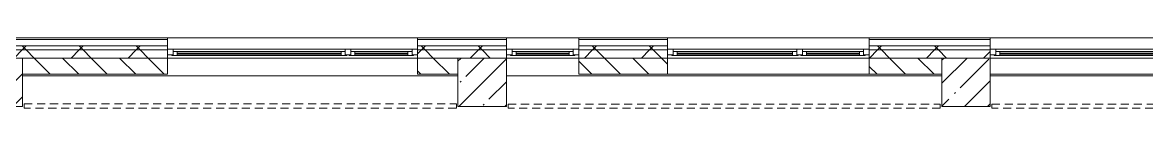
# Model space of a CAD drawing. Header units: millimetres. Extents: x -5524 to 188159, y -8553 to 29000.
# Drawn here: x 103909 to 117847, y 26479 to 27350 of the extents above; entities that cross this region are included whole.
import ezdxf

# ---------------------------------------------------------------- set-up
doc = ezdxf.new("R2010")
doc.units = ezdxf.units.MM
doc.linetypes.add('200_ШТРИХ__ш1_п0_6_', pattern=[160, 100, -60])
for name, color, linetype, lineweight in [('A-DETL-MBND-1', 7, '200_ШТРИХ__ш1_п0_6_', 9), ('A-GLAZ-2', 7, 'Continuous', 5), ('A-WALL', 7, 'Continuous', 9), ('A-WALL-7', 7, 'Continuous', 5), ('I-WALL-2', 7, 'Continuous', 5), ('S-COLS-2', 7, 'Continuous', 5)]:
    doc.layers.add(name, color=color, linetype=linetype, lineweight=lineweight)
pattern_1 = [(45, (61148.7, 0), (-353.5534, 353.5534), []), (135, (61148.7, 0), (-353.5534, -353.5534), [])]
pattern_2 = [(45, (61148.7, 0), (-285.123, 285.123), []), (45, (61433.8, 0), (-285.123, 285.123), [504.031, -100.806, 16.764, -84.042])]

# ---------------------------------------------------------------- blocks, each defined once
blk = doc.blocks.new('BSC_Колонна _Прямоугольная - 600х600-V71-3_7_1_птичка')
at = {"layer": 'S-COLS-2'}
h = blk.add_hatch(dxfattribs=at)
h.set_pattern_fill('FP_66', color=256, style=0, pattern_type=2)
h.set_pattern_definition([(45, (-42460, -26800), (-285.123, 285.123), []), (45, (-42174.88, -26800), (-285.123, 285.123), [504.031, -100.806, 16.764, -84.042])])
h.paths.add_polyline_path([(-300, -300), (300, -300), (300, 300), (-300, 300)])
for p, q in [((300, 300), (-300, 300)), ((-300, 300), (-300, -300)), ((300, -300), (300, 300)), ((-300, -300), (300, -300))]:
    blk.add_line(p, q, dxfattribs=at)
blk = doc.blocks.new('120_Окно_СКБ_2Ст - 120_Окно_СКБ_2Ст 3100х2500 _мал_створка слева_ 2-19089248-3_7_1_птичка')
at = {"layer": 'A-GLAZ-2'}
for p, q in [((-1550, -75), (-1550, -5)), ((-1550, -5), (-1480, -5)), ((1550, -5), (-1550, -5)), ((-1480, -75), (-1550, -75)), ((-1550, -75), (-1500, -75)), ((-1480, -75), (-1500, -75)), ((-1500, -75), (-1500, -85)), ((-1500, -85), (670, -85)), ((670, -85), (-1500, -85)), ((-1480, -5), (-1480, -75)), ((650, -35), (-1480, -35)), ((-1480, -35), (-1480, -75)), ((-1430, -85), (-1430, -35)), ((-1430, -55), (600, -55)), ((600, -65), (-1430, -65)), ((600, -85), (600, -35)), ((650, -75), (650, -5)), ((650, -5), (720, -5)), ((650, -75), (650, -35)), ((720, -75), (650, -75)), ((670, -75), (650, -75)), ((670, -75), (700, -75)), ((670, -85), (670, -75)), ((720, -75), (700, -75)), ((700, -75), (700, -85)), ((700, -85), (1500, -85)), ((1500, -85), (700, -85)), ((720, -5), (720, -75)), ((1480, -35), (720, -35)), ((720, -35), (720, -75)), ((770, -85), (770, -35)), ((770, -55), (1430, -55)), ((1430, -65), (770, -65)), ((1430, -85), (1430, -35)), ((1480, -75), (1480, -5)), ((1480, -5), (1550, -5)), ((1480, -75), (1480, -35)), ((1550, -75), (1480, -75)), ((1500, -75), (1480, -75)), ((1500, -75), (1550, -75)), ((1500, -85), (1500, -75)), ((1550, -5), (1550, -75))]:
    blk.add_line(p, q, dxfattribs=at)
blk = doc.blocks.new('120_Окно_СКБ_2Ст - 120_Окно_СКБ_2Ст 2500х2500 _мал створка справа_-23206729-3_7_1_птичка')
at = {"layer": 'A-GLAZ-2'}
for p, q in [((-1250, -75), (-1250, -5)), ((-1250, -5), (-1180, -5)), ((1250, -5), (-1250, -5)), ((-1180, -75), (-1250, -75)), ((-1250, -75), (-1200, -75)), ((-1180, -75), (-1200, -75)), ((-1200, -75), (-1200, -85)), ((-1200, -85), (370, -85)), ((370, -85), (-1200, -85)), ((-1180, -5), (-1180, -75)), ((350, -35), (-1180, -35)), ((-1180, -35), (-1180, -75)), ((-1130, -85), (-1130, -35)), ((-1130, -55), (300, -55)), ((300, -65), (-1130, -65)), ((300, -85), (300, -35)), ((350, -75), (350, -5)), ((350, -5), (420, -5)), ((350, -75), (350, -35)), ((420, -75), (350, -75)), ((370, -75), (350, -75)), ((370, -75), (400, -75)), ((370, -85), (370, -75)), ((420, -75), (400, -75)), ((400, -75), (400, -85)), ((400, -85), (1200, -85)), ((1200, -85), (400, -85)), ((420, -5), (420, -75)), ((1180, -35), (420, -35)), ((420, -35), (420, -75)), ((470, -85), (470, -35)), ((470, -55), (1130, -55)), ((1130, -65), (470, -65)), ((1130, -85), (1130, -35)), ((1180, -75), (1180, -5)), ((1180, -5), (1250, -5)), ((1180, -75), (1180, -35)), ((1250, -75), (1180, -75)), ((1200, -75), (1180, -75)), ((1200, -75), (1250, -75)), ((1200, -85), (1200, -75)), ((1250, -5), (1250, -75))]:
    blk.add_line(p, q, dxfattribs=at)
blk = doc.blocks.new('120_Окно_СКБ_1Ст - 120_Окно_СКБ_1Ст_900х2500_h_-21649151-3_7_1_птичка')
at = {"layer": 'A-GLAZ-2'}
for p, q in [((-450, -75), (-450, -5)), ((-450, -5), (-380, -5)), ((450, -5), (-450, -5)), ((-380, -75), (-450, -75)), ((-450, -75), (-400, -75)), ((-380, -75), (-400, -75)), ((-400, -75), (-400, -85)), ((-400, -85), (400, -85)), ((400, -85), (-400, -85)), ((-380, -5), (-380, -75)), ((380, -35), (-380, -35)), ((-380, -35), (-380, -75)), ((-330, -85), (-330, -35)), ((-330, -55), (330, -55)), ((330, -65), (-330, -65)), ((330, -85), (330, -35)), ((380, -75), (380, -5)), ((380, -5), (450, -5)), ((380, -75), (380, -35)), ((450, -75), (380, -75)), ((400, -75), (380, -75)), ((400, -75), (450, -75)), ((400, -85), (400, -75)), ((450, -5), (450, -75))]:
    blk.add_line(p, q, dxfattribs=at)

msp = doc.modelspace()

# ---------------------------------------------------------------- hatches: boundary and pattern name
at = {"layer": 'A-WALL-7'}
h = msp.add_hatch(dxfattribs=at)
h.set_pattern_fill('FP_61', color=256, style=0, pattern_type=2)
h.set_pattern_definition(pattern_1)
h.paths.add_polyline_path([(154308.7, 27200), (154358.7, 27200), (154358.7, 27250), (141498.7, 27250), (141498.7, 27200), (153441.3, 27200)])
h.paths.add_polyline_path([(137498.7, 27200), (138398.7, 27200), (138398.7, 27250), (137498.7, 27250)])
h.paths.add_polyline_path([(131958.7, 27200), (131958.7, 27250), (130758.7, 27250), (130758.7, 27200), (131068.4, 27200)])
h.paths.add_polyline_path([(127339.6, 27200), (128258.7, 27200), (128258.7, 27250), (124008.7, 27250), (124008.7, 27200), (125475.2, 27200)])
h.paths.add_polyline_path([(134058.7, 27200), (135398.7, 27200), (135398.7, 27250), (134058.7, 27250)])
h.paths.add_polyline_path([(122678.6, 27200), (123108.7, 27200), (123108.7, 27250), (121008.7, 27250), (121008.7, 27200), (121746.4, 27200)])
h.paths.add_polyline_path([(119882, 27200), (120108.7, 27200), (120108.7, 27250), (119008.7, 27250), (119008.7, 27200)])
h.paths.add_polyline_path([(115221, 27200), (115908.7, 27200), (115908.7, 27250), (114408.7, 27250), (114408.7, 27200)])
h.paths.add_polyline_path([(111492.2, 27200), (111908.7, 27200), (111908.7, 27250), (110809, 27250), (110809, 27200)])
h.paths.add_polyline_path([(109627.7, 27200), (109909, 27200), (109909, 27250), (108808.7, 27250), (108808.7, 27200)])
h.paths.add_polyline_path([(103208.7, 27200), (105708.7, 27200), (105708.7, 27250), (103208.7, 27250)])
h = msp.add_hatch(dxfattribs=at)
h.set_pattern_fill('FP_61', color=256, style=0, pattern_type=2)
h.set_pattern_definition(pattern_1)
h.paths.add_polyline_path([(154208.7, 27100), (154308.7, 27100), (154308.7, 27200), (141498.7, 27200), (141498.7, 27100), (153441.3, 27100)])
h.paths.add_polyline_path([(131958.7, 27100), (131958.7, 27200), (130758.7, 27200), (130758.7, 27100), (131068.4, 27100)])
h.paths.add_polyline_path([(135398.7, 27100), (135398.7, 27200), (134058.7, 27200), (134058.7, 27100), (134797.3, 27100)])
h.paths.add_polyline_path([(137498.7, 27100), (138398.7, 27100), (138398.7, 27200), (137498.7, 27200)])
h.paths.add_polyline_path([(128258.7, 27100), (128258.7, 27200), (124008.7, 27200), (124008.7, 27100), (127339.6, 27100)])
h.paths.add_polyline_path([(121008.7, 27100), (123108.7, 27100), (123108.7, 27200), (121008.7, 27200)])
h.paths.add_polyline_path([(120108.7, 27100), (120108.7, 27200), (119008.7, 27200), (119008.7, 27100), (119882, 27100)])
h.paths.add_polyline_path([(115221, 27100), (115908.7, 27100), (115908.7, 27200), (114408.7, 27200), (114408.7, 27100)])
h.paths.add_polyline_path([(111492.2, 27100), (111908.7, 27100), (111908.7, 27200), (110809, 27200), (110809, 27100)])
h.paths.add_polyline_path([(109627.7, 27100), (109909, 27100), (109909, 27200), (108808.7, 27200), (108808.7, 27100)])
h.paths.add_polyline_path([(104966.7, 27100), (105708.7, 27100), (105708.7, 27200), (103308.7, 27200), (103308.7, 27100), (103908.7, 27100)])
h = msp.add_hatch(dxfattribs=at)
h.set_pattern_fill('FP_59', color=256, style=0, pattern_type=2)
h.set_pattern_definition([(135, (61148.7, 0), (-176.7767, -176.7767), [])])
h.paths.add_polyline_path([(143187.1, 26900), (145348.7, 26900), (145348.7, 27100), (142298.7, 27100), (142298.7, 26900)])
h.paths.add_polyline_path([(141788.8, 26900), (141798.7, 26900), (141798.7, 27100), (141498.7, 27100), (141498.7, 26900)])
h.paths.add_polyline_path([(127308.7, 26900), (127308.7, 27100), (124008.7, 27100), (124008.7, 26900), (125475.2, 26900)])
h.paths.add_polyline_path([(130758.7, 26900), (131458.7, 26900), (131458.7, 27100), (130758.7, 27100)])
h.paths.add_polyline_path([(128258.7, 26900), (128258.7, 27100), (127908.7, 27100), (127908.7, 26900)])
h.paths.add_polyline_path([(134058.7, 26900), (134688.7, 26900), (134688.7, 27100), (134058.7, 27100)])
h.paths.add_polyline_path([(135188.7, 26900), (135398.7, 26900), (135398.7, 27100), (135188.7, 27100)])
h.paths.add_polyline_path([(137898.7, 26900), (137898.7, 27100), (137498.7, 27100), (137498.7, 26900), (137593.9, 26900)])
h.paths.add_polyline_path([(121008.7, 26900), (121308.7, 26900), (121308.7, 27100), (121008.7, 27100)])
h.paths.add_polyline_path([(119008.7, 26900), (120108.7, 26900), (120108.7, 27100), (119008.7, 27100)])
h.paths.add_polyline_path([(115308.7, 26900), (115308.7, 27100), (114408.7, 27100), (114408.7, 26900), (115221, 26900)])
h.paths.add_polyline_path([(121908.7, 26900), (123108.7, 26900), (123108.7, 27100), (121908.7, 27100)])
h.paths.add_polyline_path([(110809, 26900), (111908.7, 26900), (111908.7, 27100), (110809, 27100)])
h.paths.add_polyline_path([(109308.7, 26900), (109308.7, 27100), (108808.7, 27100), (108808.7, 26900)])
h.paths.add_polyline_path([(105708.7, 26900), (105708.7, 27100), (103908.7, 27100), (103908.7, 26900), (104966.7, 26900)])
at = {"layer": 'S-COLS-2'}
h = msp.add_hatch(dxfattribs=at)
h.set_pattern_fill('FP_57', color=256, style=0, pattern_type=2)
h.set_pattern_definition(pattern_2)
h.paths.add_polyline_path([(109627.7, 26500), (109908.7, 26500), (109908.7, 27100), (109308.7, 27100), (109308.7, 26500)])
h = msp.add_hatch(dxfattribs=at)
h.set_pattern_fill('FP_57', color=256, style=0, pattern_type=2)
h.set_pattern_definition(pattern_2)
h.paths.add_polyline_path([(115908.7, 26500), (115908.7, 27100), (115308.7, 27100), (115308.7, 26500)])

# ---------------------------------------------------------------- linework, layer by layer
at = {"layer": 'A-DETL-MBND-1'}
for p, q in [((103929.7, 26530), (103929.7, 26480)), ((103929.7, 26530), (109288.7, 26530)), ((109288.7, 26480), (109288.7, 26530)), ((109930, 26529), (109930, 26479)), ((109930, 26529), (115287.7, 26529)), ((115287.7, 26479), (115287.7, 26529)), ((115928.7, 26529), (115928.7, 26479)), ((115928.7, 26529), (121288.7, 26529)), ((109288.7, 26480), (103929.7, 26480)), ((115287.7, 26479), (109930, 26479)), ((121288.7, 26479), (115928.7, 26479))]:
    msp.add_line(p, q, dxfattribs=at)
at = {"layer": 'A-WALL'}
for p, q in [((105708.7, 27330), (103078.7, 27330)), ((109909, 27330), (108808.7, 27330)), ((111908.7, 27330), (110809, 27330)), ((115908.7, 27330), (114408.7, 27330)), ((105708.7, 27250), (103158.7, 27250)), ((105708.7, 27200), (103208.7, 27200)), ((109909, 27250), (108808.7, 27250)), ((109909, 27200), (108808.7, 27200)), ((111908.7, 27250), (110809, 27250)), ((111908.7, 27200), (110809, 27200)), ((115908.7, 27250), (114408.7, 27250)), ((115908.7, 27200), (114408.7, 27200))]:
    msp.add_line(p, q, dxfattribs=at)
at = {"layer": 'A-WALL-7'}
for p, q in [((130758.7, 27350), (103078.7, 27350)), ((105708.7, 26900), (105708.7, 27350)), ((108808.7, 27350), (108808.7, 26900)), ((109909, 26900), (109909, 27350)), ((110809, 27350), (110809, 26900)), ((111908.7, 26900), (111908.7, 27350)), ((114408.7, 27350), (114408.7, 26900)), ((115908.7, 27100), (115908.7, 27350)), ((153958.7, 27100), (103908.7, 27100)), ((109308.7, 26900), (109308.7, 27100)), ((109908.7, 27100), (109908.7, 26900)), ((115308.7, 26900), (115308.7, 27100)), ((103908.7, 26900), (105708.7, 26900)), ((108808.7, 26900), (109308.7, 26900)), ((109908.7, 26900), (109909, 26900)), ((110809, 26900), (111908.7, 26900)), ((114408.7, 26900), (115308.7, 26900))]:
    msp.add_line(p, q, dxfattribs=at)
at = {"layer": 'I-WALL-2'}
for p, q in [((105708.7, 27100), (108808.7, 27100)), ((109909, 27100), (110809, 27100)), ((111908.7, 27100), (114408.7, 27100)), ((115908.7, 27100), (119008.7, 27100)), ((114408.7, 26900), (111908.7, 26900)), ((119008.7, 26900), (115908.7, 26900)), ((109308.7, 26880), (103908.7, 26880)), ((115308.7, 26880), (109908.7, 26880)), ((121308.7, 26880), (115908.7, 26880))]:
    msp.add_line(p, q, dxfattribs=at)
at = {"layer": 'S-COLS-2'}
for p, q in [((109908.7, 27100), (109308.7, 27100)), ((109308.7, 27100), (109308.7, 26900)), ((109908.7, 26900), (109908.7, 27100)), ((115908.7, 27100), (115308.7, 27100)), ((115308.7, 27100), (115308.7, 26900)), ((115908.7, 26500), (115908.7, 27100)), ((109308.7, 26900), (109308.7, 26500)), ((109908.7, 26500), (109908.7, 26900)), ((115308.7, 26900), (115308.7, 26500)), ((109308.7, 26500), (109908.7, 26500)), ((115308.7, 26500), (115908.7, 26500))]:
    msp.add_line(p, q, dxfattribs=at)

# ---------------------------------------------------------------- block references
at = {"layer": 'A-GLAZ-2'}
for name, p in [('120_Окно_СКБ_2Ст - 120_Окно_СКБ_2Ст 3100х2500 _мал_створка слева_ 2-19089248-3_7_1_птичка', (107258.7, 27215)), ('120_Окно_СКБ_1Ст - 120_Окно_СКБ_1Ст_900х2500_h_-21649151-3_7_1_птичка', (110359, 27215)), ('120_Окно_СКБ_2Ст - 120_Окно_СКБ_2Ст 2500х2500 _мал створка справа_-23206729-3_7_1_птичка', (113158.7, 27215)), ('120_Окно_СКБ_2Ст - 120_Окно_СКБ_2Ст 3100х2500 _мал_створка слева_ 2-19089248-3_7_1_птичка', (117458.7, 27215))]:
    msp.add_blockref(name, p, dxfattribs=at)
at = {"layer": 'S-COLS-2'}
msp.add_blockref('BSC_Колонна _Прямоугольная - 600х600-V71-3_7_1_птичка', (103608.7, 26800), dxfattribs=at)

doc.saveas('drawing.dxf')
